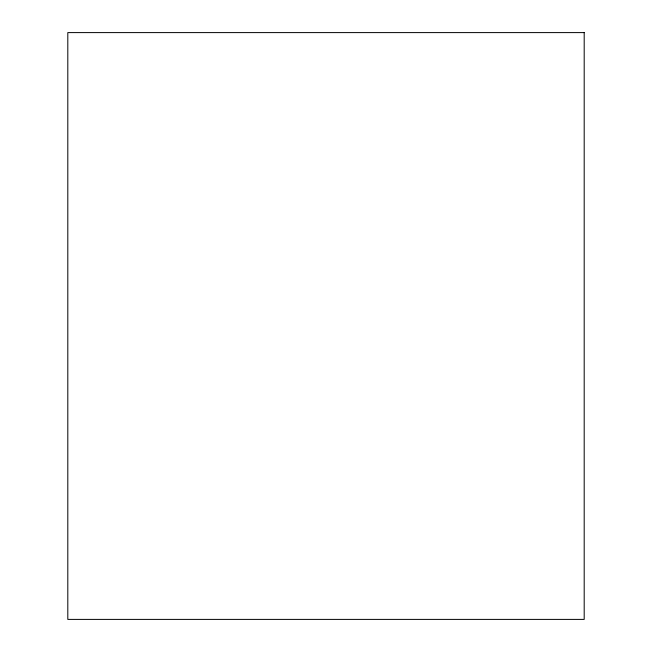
<?xml version="1.0" encoding="UTF-8"?>
<svg xmlns="http://www.w3.org/2000/svg" width="652" height="652" viewBox="0 0 652 652"><rect width="100%" height="100%" fill="white"/><g stroke="black" fill="none" stroke-linecap="round" stroke-linejoin="round"><path stroke-width="0.98" d="M584.192 32.6L67.808 32.6L67.808 619.4L584.192 619.4L584.192 32.6"/></g></svg>
